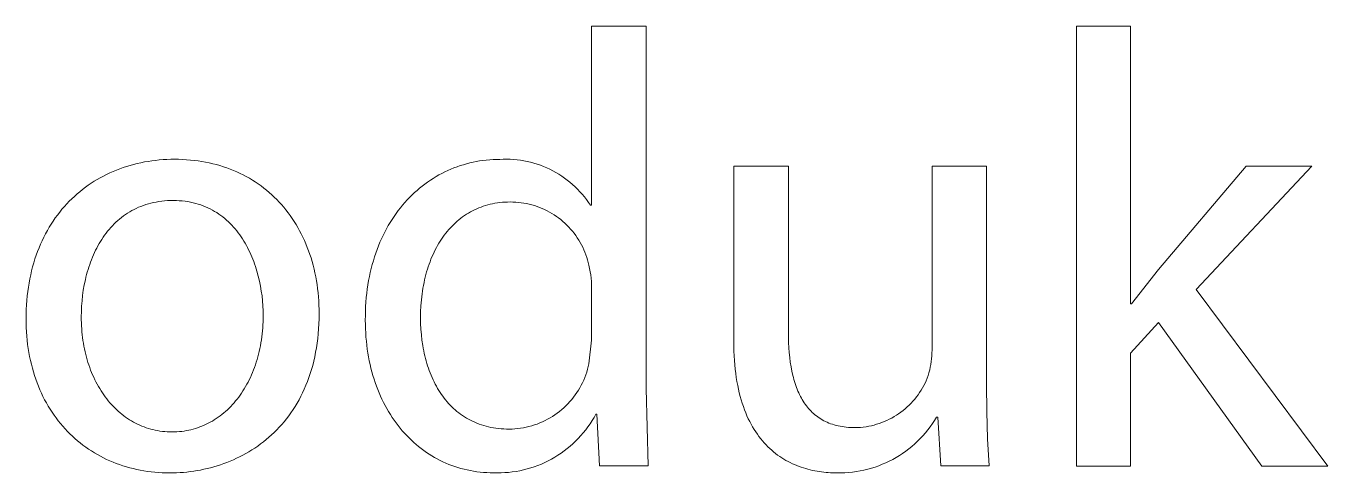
# Model space of a CAD drawing. Header units: millimetres. Extents: x 373 to 3451, y -552 to 1598.
# Drawn here: x 2495.8 to 2560.6, y -500.7 to -478.5 of the extents above; entities that cross this region are included whole.
import ezdxf

# ---------------------------------------------------------------- set-up
doc = ezdxf.new("R2010")
doc.units = ezdxf.units.MM
doc.header["$MEASUREMENT"] = 0
doc.layers.add('Domyślny', color=7, linetype='Continuous', true_color=0x000000)

msp = doc.modelspace()

# ---------------------------------------------------------------- linework, layer by layer
at = {"layer": 'Domyślny', "color": 18, "lineweight": 15, "true_color": 0x000000}
for p, q in [((2523.968, -487.389), (2523.968, -478.483)), ((2523.968, -478.483), (2526.673, -478.483)), ((2526.673, -478.483), (2526.673, -496.501)), ((2548.076, -500.356), (2548.076, -478.475)), ((2548.076, -478.475), (2550.761, -478.475)), ((2550.761, -478.475), (2550.761, -492.29)), ((2500.336, -485.637), (2500.503, -485.573)), ((2500.503, -485.573), (2500.673, -485.513)), ((2500.673, -485.513), (2500.844, -485.456)), ((2500.844, -485.456), (2501.017, -485.404)), ((2501.017, -485.404), (2501.192, -485.356)), ((2501.192, -485.356), (2501.369, -485.312)), ((2501.369, -485.312), (2501.548, -485.272)), ((2501.548, -485.272), (2501.729, -485.236)), ((2501.729, -485.236), (2501.911, -485.205)), ((2501.911, -485.205), (2502.095, -485.177)), ((2502.095, -485.177), (2502.28, -485.154)), ((2502.28, -485.154), (2502.467, -485.135)), ((2502.467, -485.135), (2502.656, -485.12)), ((2502.656, -485.12), (2502.845, -485.109)), ((2502.845, -485.109), (2503.037, -485.103)), ((2503.037, -485.103), (2503.229, -485.101)), ((2503.229, -485.101), (2503.429, -485.103)), ((2503.429, -485.103), (2503.627, -485.11)), ((2503.627, -485.11), (2503.822, -485.121)), ((2503.822, -485.121), (2504.016, -485.137)), ((2504.016, -485.137), (2504.207, -485.157)), ((2504.207, -485.157), (2504.396, -485.182)), ((2504.396, -485.182), (2504.583, -485.21)), ((2504.583, -485.21), (2504.768, -485.244)), ((2504.768, -485.244), (2504.95, -485.281)), ((2504.95, -485.281), (2505.13, -485.323)), ((2505.13, -485.323), (2505.308, -485.368)), ((2505.308, -485.368), (2505.483, -485.418)), ((2505.483, -485.418), (2505.656, -485.472)), ((2505.656, -485.472), (2505.826, -485.531)), ((2505.826, -485.531), (2505.994, -485.593)), ((2505.994, -485.593), (2506.159, -485.659)), ((2516.818, -485.658), (2516.969, -485.592)), ((2516.969, -485.592), (2517.121, -485.53)), ((2517.121, -485.53), (2517.276, -485.472)), ((2517.276, -485.472), (2517.432, -485.418)), ((2517.432, -485.418), (2517.589, -485.369)), ((2517.589, -485.369), (2517.748, -485.323)), ((2517.748, -485.323), (2517.909, -485.282)), ((2517.909, -485.282), (2518.07, -485.245)), ((2518.07, -485.245), (2518.234, -485.212)), ((2518.234, -485.212), (2518.398, -485.183)), ((2518.398, -485.183), (2518.563, -485.159)), ((2518.563, -485.159), (2518.73, -485.139)), ((2518.73, -485.139), (2518.898, -485.124)), ((2518.898, -485.124), (2519.067, -485.113)), ((2519.067, -485.113), (2519.236, -485.106)), ((2519.236, -485.106), (2519.407, -485.104)), ((2519.407, -485.104), (2519.577, -485.096)), ((2519.577, -485.096), (2519.748, -485.095)), ((2519.748, -485.095), (2519.919, -485.099)), ((2519.919, -485.099), (2520.089, -485.109)), ((2520.089, -485.109), (2520.259, -485.125)), ((2520.259, -485.125), (2520.428, -485.146)), ((2520.428, -485.146), (2520.597, -485.174)), ((2520.597, -485.174), (2520.764, -485.207)), ((2520.764, -485.207), (2520.931, -485.246)), ((2520.931, -485.246), (2521.095, -485.29)), ((2521.095, -485.29), (2521.258, -485.34)), ((2521.258, -485.34), (2521.42, -485.396)), ((2521.42, -485.396), (2521.579, -485.458)), ((2521.579, -485.458), (2521.736, -485.524)), ((2521.736, -485.524), (2521.891, -485.596)), ((2521.891, -485.596), (2522.043, -485.674)), ((2531.039, -494.172), (2531.039, -485.44)), ((2531.039, -485.44), (2533.755, -485.44)), ((2533.755, -485.44), (2533.755, -493.701)), ((2540.899, -494.592), (2540.899, -485.44)), ((2540.899, -485.44), (2543.615, -485.44)), ((2543.615, -485.44), (2543.615, -496.294)), ((2552.155, -490.589), (2556.521, -485.444)), ((2559.79, -485.444), (2554.03, -491.573)), ((2556.521, -485.444), (2559.79, -485.444)), ((2499.08, -486.292), (2499.229, -486.196)), ((2499.229, -486.196), (2499.38, -486.105)), ((2499.38, -486.105), (2499.534, -486.017)), ((2499.534, -486.017), (2499.69, -485.933)), ((2499.69, -485.933), (2499.848, -485.853)), ((2499.848, -485.853), (2500.008, -485.777)), ((2500.008, -485.777), (2500.171, -485.705)), ((2500.171, -485.705), (2500.336, -485.637)), ((2506.159, -485.659), (2506.322, -485.729)), ((2506.322, -485.729), (2506.482, -485.803)), ((2506.482, -485.803), (2506.639, -485.881)), ((2506.639, -485.881), (2506.794, -485.963)), ((2506.794, -485.963), (2506.946, -486.048)), ((2506.946, -486.048), (2507.095, -486.137)), ((2507.095, -486.137), (2507.241, -486.23)), ((2507.241, -486.23), (2507.385, -486.327)), ((2515.678, -486.331), (2515.813, -486.233)), ((2515.813, -486.233), (2515.951, -486.139)), ((2515.951, -486.139), (2516.09, -486.049)), ((2516.09, -486.049), (2516.232, -485.963)), ((2516.232, -485.963), (2516.375, -485.881)), ((2516.375, -485.881), (2516.521, -485.803)), ((2516.521, -485.803), (2516.668, -485.729)), ((2516.668, -485.729), (2516.818, -485.658)), ((2522.043, -485.674), (2522.193, -485.756)), ((2522.193, -485.756), (2522.339, -485.844)), ((2522.339, -485.844), (2522.483, -485.936)), ((2522.483, -485.936), (2522.623, -486.034)), ((2522.623, -486.034), (2522.76, -486.136)), ((2522.76, -486.136), (2522.893, -486.242)), ((2522.893, -486.242), (2523.022, -486.354)), ((2498.245, -486.944), (2498.377, -486.826)), ((2498.377, -486.826), (2498.513, -486.712)), ((2498.513, -486.712), (2498.65, -486.601)), ((2498.65, -486.601), (2498.791, -486.494)), ((2498.791, -486.494), (2498.934, -486.391)), ((2498.934, -486.391), (2499.08, -486.292)), ((2507.385, -486.327), (2507.526, -486.427)), ((2507.526, -486.427), (2507.663, -486.531)), ((2507.663, -486.531), (2507.798, -486.639)), ((2507.798, -486.639), (2507.93, -486.75)), ((2507.93, -486.75), (2508.059, -486.864)), ((2508.059, -486.864), (2508.185, -486.982)), ((2514.915, -486.998), (2515.036, -486.877)), ((2515.036, -486.877), (2515.16, -486.761)), ((2515.16, -486.761), (2515.286, -486.648)), ((2515.286, -486.648), (2515.414, -486.538)), ((2515.414, -486.538), (2515.545, -486.433)), ((2515.545, -486.433), (2515.678, -486.331)), ((2523.022, -486.354), (2523.148, -486.469)), ((2523.148, -486.469), (2523.269, -486.589)), ((2523.269, -486.589), (2523.387, -486.713)), ((2523.387, -486.713), (2523.5, -486.841)), ((2523.5, -486.841), (2523.608, -486.973)), ((2497.628, -487.59), (2497.746, -487.453)), ((2497.746, -487.453), (2497.866, -487.321)), ((2497.866, -487.321), (2497.989, -487.192)), ((2497.989, -487.192), (2498.116, -487.066)), ((2498.116, -487.066), (2498.245, -486.944)), ((2501.325, -487.542), (2501.213, -487.597)), ((2501.44, -487.49), (2501.325, -487.542)), ((2501.557, -487.442), (2501.44, -487.49)), ((2501.677, -487.397), (2501.557, -487.442)), ((2501.8, -487.355), (2501.677, -487.397)), ((2501.925, -487.317), (2501.8, -487.355)), ((2502.053, -487.283), (2501.925, -487.317)), ((2502.183, -487.252), (2502.053, -487.283)), ((2502.316, -487.226), (2502.183, -487.252)), ((2502.451, -487.203), (2502.316, -487.226)), ((2502.589, -487.184), (2502.451, -487.203)), ((2502.73, -487.17), (2502.589, -487.184)), ((2502.873, -487.159), (2502.73, -487.17)), ((2503.019, -487.153), (2502.873, -487.159)), ((2503.168, -487.151), (2503.019, -487.153)), ((2503.317, -487.153), (2503.168, -487.151)), ((2503.463, -487.16), (2503.317, -487.153)), ((2503.606, -487.171), (2503.463, -487.16)), ((2503.746, -487.187), (2503.606, -487.171)), ((2503.884, -487.207), (2503.746, -487.187)), ((2504.019, -487.232), (2503.884, -487.207)), ((2504.151, -487.26), (2504.019, -487.232)), ((2504.281, -487.293), (2504.151, -487.26)), ((2504.407, -487.329), (2504.281, -487.293)), ((2504.531, -487.37), (2504.407, -487.329)), ((2504.653, -487.414), (2504.531, -487.37)), ((2504.771, -487.462), (2504.653, -487.414)), ((2504.887, -487.514), (2504.771, -487.462)), ((2505, -487.569), (2504.887, -487.514)), ((2508.185, -486.982), (2508.308, -487.104)), ((2508.308, -487.104), (2508.428, -487.229)), ((2508.428, -487.229), (2508.544, -487.357)), ((2508.544, -487.357), (2508.658, -487.488)), ((2508.658, -487.488), (2508.768, -487.623)), ((2514.35, -487.655), (2514.457, -487.516)), ((2514.457, -487.516), (2514.568, -487.381)), ((2514.568, -487.381), (2514.681, -487.25)), ((2514.681, -487.25), (2514.797, -487.122)), ((2514.797, -487.122), (2514.915, -486.998)), ((2518.252, -487.563), (2518.146, -487.611)), ((2518.359, -487.517), (2518.252, -487.563)), ((2518.469, -487.475), (2518.359, -487.517)), ((2518.58, -487.436), (2518.469, -487.475)), ((2518.693, -487.4), (2518.58, -487.436)), ((2518.808, -487.367), (2518.693, -487.4)), ((2518.924, -487.338), (2518.808, -487.367)), ((2519.043, -487.312), (2518.924, -487.338)), ((2519.163, -487.289), (2519.043, -487.312)), ((2519.285, -487.27), (2519.163, -487.289)), ((2519.408, -487.254), (2519.285, -487.27)), ((2519.533, -487.241), (2519.408, -487.254)), ((2519.66, -487.233), (2519.533, -487.241)), ((2519.789, -487.227), (2519.66, -487.233)), ((2519.919, -487.225), (2519.789, -487.227)), ((2520.055, -487.227), (2519.919, -487.225)), ((2520.191, -487.233), (2520.055, -487.227)), ((2520.326, -487.244), (2520.191, -487.233)), ((2520.461, -487.259), (2520.326, -487.244)), ((2520.596, -487.28), (2520.461, -487.259)), ((2520.729, -487.304), (2520.596, -487.28)), ((2520.862, -487.333), (2520.729, -487.304)), ((2520.994, -487.367), (2520.862, -487.333)), ((2521.124, -487.405), (2520.994, -487.367)), ((2521.253, -487.448), (2521.124, -487.405)), ((2521.38, -487.495), (2521.253, -487.448)), ((2521.506, -487.546), (2521.38, -487.495)), ((2521.63, -487.601), (2521.506, -487.546)), ((2523.608, -486.973), (2523.712, -487.108)), ((2523.712, -487.108), (2523.812, -487.247)), ((2523.812, -487.247), (2523.906, -487.389)), ((2523.906, -487.389), (2523.968, -487.389)), ((2497.091, -488.326), (2497.192, -488.171)), ((2497.192, -488.171), (2497.296, -488.021)), ((2497.296, -488.021), (2497.404, -487.873)), ((2497.404, -487.873), (2497.514, -487.73)), ((2497.514, -487.73), (2497.628, -487.59)), ((2500.403, -488.151), (2500.313, -488.234)), ((2500.496, -488.072), (2500.403, -488.151)), ((2500.591, -487.995), (2500.496, -488.072)), ((2500.688, -487.921), (2500.591, -487.995)), ((2500.788, -487.851), (2500.688, -487.921)), ((2500.89, -487.783), (2500.788, -487.851)), ((2500.995, -487.718), (2500.89, -487.783)), ((2501.103, -487.656), (2500.995, -487.718)), ((2501.213, -487.597), (2501.103, -487.656)), ((2505.111, -487.628), (2505, -487.569)), ((2505.219, -487.69), (2505.111, -487.628)), ((2505.325, -487.755), (2505.219, -487.69)), ((2505.427, -487.823), (2505.325, -487.755)), ((2505.528, -487.895), (2505.427, -487.823)), ((2505.625, -487.969), (2505.528, -487.895)), ((2505.721, -488.047), (2505.625, -487.969)), ((2505.813, -488.127), (2505.721, -488.047)), ((2505.903, -488.21), (2505.813, -488.127)), ((2505.991, -488.295), (2505.903, -488.21)), ((2508.768, -487.623), (2508.875, -487.761)), ((2508.875, -487.761), (2508.979, -487.902)), ((2508.979, -487.902), (2509.079, -488.046)), ((2509.079, -488.046), (2509.176, -488.194)), ((2509.176, -488.194), (2509.27, -488.344)), ((2513.949, -488.244), (2514.045, -488.092)), ((2514.045, -488.092), (2514.143, -487.942)), ((2514.143, -487.942), (2514.245, -487.797)), ((2514.245, -487.797), (2514.35, -487.655)), ((2517.279, -488.181), (2517.192, -488.258)), ((2517.368, -488.106), (2517.279, -488.181)), ((2517.458, -488.034), (2517.368, -488.106)), ((2517.551, -487.965), (2517.458, -488.034)), ((2517.645, -487.899), (2517.551, -487.965)), ((2517.742, -487.836), (2517.645, -487.899)), ((2517.84, -487.775), (2517.742, -487.836)), ((2517.94, -487.717), (2517.84, -487.775)), ((2518.042, -487.663), (2517.94, -487.717)), ((2518.146, -487.611), (2518.042, -487.663)), ((2521.752, -487.661), (2521.63, -487.601)), ((2521.872, -487.725), (2521.752, -487.661)), ((2521.99, -487.793), (2521.872, -487.725)), ((2522.105, -487.865), (2521.99, -487.793)), ((2522.218, -487.941), (2522.105, -487.865)), ((2522.328, -488.02), (2522.218, -487.941)), ((2522.435, -488.104), (2522.328, -488.02)), ((2522.54, -488.19), (2522.435, -488.104)), ((2522.641, -488.281), (2522.54, -488.19)), ((2496.724, -488.977), (2496.81, -488.809)), ((2496.81, -488.809), (2496.9, -488.645)), ((2496.9, -488.645), (2496.994, -488.483)), ((2496.994, -488.483), (2497.091, -488.326)), ((2499.822, -488.78), (2499.749, -488.879)), ((2499.898, -488.683), (2499.822, -488.78)), ((2499.976, -488.588), (2499.898, -488.683)), ((2500.057, -488.496), (2499.976, -488.588)), ((2500.14, -488.406), (2500.057, -488.496)), ((2500.225, -488.318), (2500.14, -488.406)), ((2500.313, -488.234), (2500.225, -488.318)), ((2506.076, -488.383), (2505.991, -488.295)), ((2506.159, -488.474), (2506.076, -488.383)), ((2506.239, -488.567), (2506.159, -488.474)), ((2506.317, -488.662), (2506.239, -488.567)), ((2506.393, -488.76), (2506.317, -488.662)), ((2506.466, -488.859), (2506.393, -488.76)), ((2506.536, -488.961), (2506.466, -488.859)), ((2509.27, -488.344), (2509.36, -488.498)), ((2509.36, -488.498), (2509.447, -488.654)), ((2509.447, -488.654), (2509.53, -488.813)), ((2509.53, -488.813), (2509.61, -488.976)), ((2513.598, -488.889), (2513.681, -488.722)), ((2513.681, -488.722), (2513.767, -488.56)), ((2513.767, -488.56), (2513.856, -488.4)), ((2513.856, -488.4), (2513.949, -488.244)), ((2516.714, -488.778), (2516.641, -488.873)), ((2516.788, -488.685), (2516.714, -488.778)), ((2516.865, -488.594), (2516.788, -488.685)), ((2516.944, -488.506), (2516.865, -488.594)), ((2517.025, -488.421), (2516.944, -488.506)), ((2517.108, -488.338), (2517.025, -488.421)), ((2517.192, -488.258), (2517.108, -488.338)), ((2522.739, -488.375), (2522.641, -488.281)), ((2522.834, -488.472), (2522.739, -488.375)), ((2522.926, -488.572), (2522.834, -488.472)), ((2523.014, -488.675), (2522.926, -488.572)), ((2523.099, -488.782), (2523.014, -488.675)), ((2523.18, -488.891), (2523.099, -488.782)), ((2496.415, -489.684), (2496.486, -489.502)), ((2496.486, -489.502), (2496.562, -489.324)), ((2496.562, -489.324), (2496.641, -489.149)), ((2496.641, -489.149), (2496.724, -488.977)), ((2499.417, -489.405), (2499.357, -489.516)), ((2499.479, -489.296), (2499.417, -489.405)), ((2499.543, -489.189), (2499.479, -489.296)), ((2499.609, -489.083), (2499.543, -489.189)), ((2499.678, -488.98), (2499.609, -489.083)), ((2499.749, -488.879), (2499.678, -488.98)), ((2506.605, -489.065), (2506.536, -488.961)), ((2506.671, -489.17), (2506.605, -489.065)), ((2506.734, -489.277), (2506.671, -489.17)), ((2506.796, -489.386), (2506.734, -489.277)), ((2506.855, -489.496), (2506.796, -489.386)), ((2506.911, -489.608), (2506.855, -489.496)), ((2509.61, -488.976), (2509.686, -489.141)), ((2509.686, -489.141), (2509.759, -489.309)), ((2509.759, -489.309), (2509.828, -489.48)), ((2509.828, -489.48), (2509.893, -489.654)), ((2513.3, -489.587), (2513.369, -489.407)), ((2513.369, -489.407), (2513.442, -489.231)), ((2513.442, -489.231), (2513.518, -489.058)), ((2513.518, -489.058), (2513.598, -488.889)), ((2516.248, -489.494), (2516.19, -489.606)), ((2516.308, -489.385), (2516.248, -489.494)), ((2516.371, -489.278), (2516.308, -489.385)), ((2516.435, -489.173), (2516.371, -489.278)), ((2516.502, -489.071), (2516.435, -489.173)), ((2516.57, -488.971), (2516.502, -489.071)), ((2516.641, -488.873), (2516.57, -488.971)), ((2523.257, -489.003), (2523.18, -488.891)), ((2523.33, -489.117), (2523.257, -489.003)), ((2523.4, -489.234), (2523.33, -489.117)), ((2523.465, -489.353), (2523.4, -489.234)), ((2523.526, -489.474), (2523.465, -489.353)), ((2523.583, -489.598), (2523.526, -489.474)), ((2496.224, -490.249), (2496.284, -490.057)), ((2496.284, -490.057), (2496.347, -489.869)), ((2496.347, -489.869), (2496.415, -489.684)), ((2499.094, -490.095), (2499.048, -490.215)), ((2499.142, -489.976), (2499.094, -490.095)), ((2499.193, -489.859), (2499.142, -489.976)), ((2499.245, -489.743), (2499.193, -489.859)), ((2499.3, -489.629), (2499.245, -489.743)), ((2499.357, -489.516), (2499.3, -489.629)), ((2506.966, -489.721), (2506.911, -489.608)), ((2507.018, -489.836), (2506.966, -489.721)), ((2507.068, -489.952), (2507.018, -489.836)), ((2507.116, -490.069), (2507.068, -489.952)), ((2507.161, -490.187), (2507.116, -490.069)), ((2509.893, -489.654), (2509.955, -489.83)), ((2509.955, -489.83), (2510.013, -490.009)), ((2510.013, -490.009), (2510.067, -490.191)), ((2513.059, -490.336), (2513.113, -490.144)), ((2513.113, -490.144), (2513.172, -489.955)), ((2513.172, -489.955), (2513.234, -489.769)), ((2513.234, -489.769), (2513.3, -489.587)), ((2515.979, -490.073), (2515.931, -490.195)), ((2516.028, -489.953), (2515.979, -490.073)), ((2516.08, -489.835), (2516.028, -489.953)), ((2516.134, -489.72), (2516.08, -489.835)), ((2516.19, -489.606), (2516.134, -489.72)), ((2523.636, -489.723), (2523.583, -489.598)), ((2523.684, -489.85), (2523.636, -489.723)), ((2523.729, -489.978), (2523.684, -489.85)), ((2523.768, -490.108), (2523.729, -489.978)), ((2523.804, -490.239), (2523.768, -490.108)), ((2496.07, -490.844), (2496.117, -490.642)), ((2496.117, -490.642), (2496.169, -490.444)), ((2496.169, -490.444), (2496.224, -490.249)), ((2498.887, -490.708), (2498.852, -490.834)), ((2498.924, -490.583), (2498.887, -490.708)), ((2498.963, -490.46), (2498.924, -490.583)), ((2499.005, -490.337), (2498.963, -490.46)), ((2499.048, -490.215), (2499.005, -490.337)), ((2507.205, -490.306), (2507.161, -490.187)), ((2507.246, -490.426), (2507.205, -490.306)), ((2507.285, -490.546), (2507.246, -490.426)), ((2507.322, -490.668), (2507.285, -490.546)), ((2507.389, -490.912), (2507.322, -490.668)), ((2510.067, -490.191), (2510.118, -490.375)), ((2510.118, -490.375), (2510.164, -490.562)), ((2510.164, -490.562), (2510.207, -490.752)), ((2510.207, -490.752), (2510.246, -490.943)), ((2512.918, -490.931), (2512.961, -490.73)), ((2512.961, -490.73), (2513.008, -490.531)), ((2513.008, -490.531), (2513.059, -490.336)), ((2515.764, -490.702), (2515.728, -490.833)), ((2515.803, -490.572), (2515.764, -490.702)), ((2515.843, -490.444), (2515.803, -490.572)), ((2515.886, -490.319), (2515.843, -490.444)), ((2515.931, -490.195), (2515.886, -490.319)), ((2523.834, -490.372), (2523.804, -490.239)), ((2523.87, -490.532), (2523.834, -490.372)), ((2523.9, -490.693), (2523.87, -490.532)), ((2523.925, -490.855), (2523.9, -490.693)), ((2550.823, -492.29), (2552.155, -490.589)), ((2495.954, -491.468), (2495.988, -491.257)), ((2495.988, -491.257), (2496.027, -491.049)), ((2496.027, -491.049), (2496.07, -490.844)), ((2498.735, -491.347), (2498.689, -491.608)), ((2498.789, -491.089), (2498.735, -491.347)), ((2498.82, -490.961), (2498.789, -491.089)), ((2498.852, -490.834), (2498.82, -490.961)), ((2507.448, -491.158), (2507.389, -490.912)), ((2507.499, -491.405), (2507.448, -491.158)), ((2507.541, -491.653), (2507.499, -491.405)), ((2510.246, -490.943), (2510.28, -491.138)), ((2510.28, -491.138), (2510.311, -491.335)), ((2510.311, -491.335), (2510.338, -491.534)), ((2512.812, -491.553), (2512.843, -491.343)), ((2512.843, -491.343), (2512.879, -491.136)), ((2512.879, -491.136), (2512.918, -490.931)), ((2515.606, -491.376), (2515.581, -491.516)), ((2515.633, -491.237), (2515.606, -491.376)), ((2515.662, -491.101), (2515.633, -491.237)), ((2515.694, -490.966), (2515.662, -491.101)), ((2515.728, -490.833), (2515.694, -490.966)), ((2523.944, -491.018), (2523.925, -490.855)), ((2523.957, -491.182), (2523.944, -491.018)), ((2523.965, -491.345), (2523.957, -491.182)), ((2523.968, -491.509), (2523.965, -491.345)), ((2495.877, -492.12), (2495.898, -491.899)), ((2495.898, -491.899), (2495.924, -491.682)), ((2495.924, -491.682), (2495.954, -491.468)), ((2498.652, -491.87), (2498.623, -492.135)), ((2498.689, -491.608), (2498.652, -491.87)), ((2507.576, -491.9), (2507.541, -491.653)), ((2507.602, -492.146), (2507.576, -491.9)), ((2510.338, -491.534), (2510.361, -491.735)), ((2510.361, -491.735), (2510.38, -491.939)), ((2510.38, -491.939), (2510.395, -492.145)), ((2512.744, -492.203), (2512.763, -491.983)), ((2512.763, -491.983), (2512.785, -491.767)), ((2512.785, -491.767), (2512.812, -491.553)), ((2515.504, -492.091), (2515.48, -492.387)), ((2515.538, -491.8), (2515.504, -492.091)), ((2515.558, -491.657), (2515.538, -491.8)), ((2515.581, -491.516), (2515.558, -491.657)), ((2523.968, -494.102), (2523.968, -491.509)), ((2554.03, -491.573), (2560.59, -500.356)), ((2495.842, -492.8), (2495.849, -492.571)), ((2495.849, -492.571), (2495.861, -492.344)), ((2495.861, -492.344), (2495.877, -492.12)), ((2498.59, -492.665), (2498.586, -492.931)), ((2498.603, -492.4), (2498.59, -492.665)), ((2498.623, -492.135), (2498.603, -492.4)), ((2507.621, -492.39), (2507.602, -492.146)), ((2507.632, -492.631), (2507.621, -492.39)), ((2507.636, -492.869), (2507.632, -492.631)), ((2510.395, -492.145), (2510.405, -492.354)), ((2510.405, -492.354), (2510.411, -492.564)), ((2510.411, -492.564), (2510.413, -492.777)), ((2512.715, -492.878), (2512.72, -492.65)), ((2512.72, -492.65), (2512.73, -492.425)), ((2512.73, -492.425), (2512.744, -492.203)), ((2515.466, -492.689), (2515.461, -492.995)), ((2515.48, -492.387), (2515.466, -492.689)), ((2550.761, -492.29), (2550.823, -492.29)), ((2495.84, -493.033), (2495.842, -492.8)), ((2495.842, -493.253), (2495.84, -493.033)), ((2495.849, -493.469), (2495.842, -493.253)), ((2498.586, -492.931), (2498.588, -493.083)), ((2498.588, -493.083), (2498.592, -493.234)), ((2498.592, -493.234), (2498.599, -493.384)), ((2498.599, -493.384), (2498.608, -493.532)), ((2507.614, -493.488), (2507.623, -493.336)), ((2507.623, -493.336), (2507.63, -493.182)), ((2507.63, -493.182), (2507.635, -493.026)), ((2507.635, -493.026), (2507.636, -492.869)), ((2510.402, -493.285), (2510.389, -493.532)), ((2510.411, -493.033), (2510.402, -493.285)), ((2510.413, -492.777), (2510.411, -493.033)), ((2512.714, -493.108), (2512.715, -492.878)), ((2512.716, -493.32), (2512.714, -493.108)), ((2512.722, -493.529), (2512.716, -493.32)), ((2515.461, -492.995), (2515.465, -493.276)), ((2515.465, -493.276), (2515.478, -493.554)), ((2552.155, -493.213), (2550.761, -494.75)), ((2557.3, -500.356), (2552.155, -493.213)), ((2495.86, -493.683), (2495.849, -493.469)), ((2495.876, -493.895), (2495.86, -493.683)), ((2495.895, -494.103), (2495.876, -493.895)), ((2498.608, -493.532), (2498.62, -493.679)), ((2498.62, -493.679), (2498.635, -493.825)), ((2498.635, -493.825), (2498.652, -493.97)), ((2498.652, -493.97), (2498.672, -494.113)), ((2507.547, -494.083), (2507.568, -493.937)), ((2507.568, -493.937), (2507.586, -493.789)), ((2507.586, -493.789), (2507.601, -493.639)), ((2507.601, -493.639), (2507.614, -493.488)), ((2510.345, -494.013), (2510.316, -494.247)), ((2510.37, -493.775), (2510.345, -494.013)), ((2510.389, -493.532), (2510.37, -493.775)), ((2512.732, -493.737), (2512.722, -493.529)), ((2512.746, -493.942), (2512.732, -493.737)), ((2512.764, -494.144), (2512.746, -493.942)), ((2515.478, -493.554), (2515.5, -493.828)), ((2515.5, -493.828), (2515.53, -494.098)), ((2533.755, -493.701), (2533.758, -493.963)), ((2533.758, -493.963), (2533.765, -494.22)), ((2495.92, -494.309), (2495.895, -494.103)), ((2495.948, -494.513), (2495.92, -494.309)), ((2495.981, -494.713), (2495.948, -494.513)), ((2498.672, -494.113), (2498.695, -494.254)), ((2498.695, -494.254), (2498.719, -494.394)), ((2498.719, -494.394), (2498.747, -494.533)), ((2498.747, -494.533), (2498.777, -494.67)), ((2498.777, -494.67), (2498.809, -494.805)), ((2507.406, -494.79), (2507.439, -494.652)), ((2507.439, -494.652), (2507.47, -494.512)), ((2507.47, -494.512), (2507.498, -494.371)), ((2507.498, -494.371), (2507.524, -494.228)), ((2507.524, -494.228), (2507.547, -494.083)), ((2510.282, -494.476), (2510.242, -494.701)), ((2510.316, -494.247), (2510.282, -494.476)), ((2512.786, -494.344), (2512.764, -494.144)), ((2512.811, -494.542), (2512.786, -494.344)), ((2512.841, -494.738), (2512.811, -494.542)), ((2515.53, -494.098), (2515.569, -494.363)), ((2515.569, -494.363), (2515.592, -494.494)), ((2515.592, -494.494), (2515.617, -494.624)), ((2515.617, -494.624), (2515.644, -494.753)), ((2523.834, -495.271), (2523.968, -494.102)), ((2531.047, -494.651), (2531.039, -494.172)), ((2531.057, -494.881), (2531.047, -494.651)), ((2533.765, -494.22), (2533.778, -494.471)), ((2533.778, -494.471), (2533.797, -494.717)), ((2540.896, -494.734), (2540.899, -494.592)), ((2496.018, -494.911), (2495.981, -494.713)), ((2496.059, -495.106), (2496.018, -494.911)), ((2496.104, -495.298), (2496.059, -495.106)), ((2496.153, -495.488), (2496.104, -495.298)), ((2498.809, -494.805), (2498.844, -494.939)), ((2498.844, -494.939), (2498.881, -495.071)), ((2498.881, -495.071), (2498.921, -495.201)), ((2498.921, -495.201), (2498.963, -495.329)), ((2498.963, -495.329), (2499.007, -495.456)), ((2507.203, -495.451), (2507.248, -495.323)), ((2507.248, -495.323), (2507.291, -495.192)), ((2507.291, -495.192), (2507.332, -495.06)), ((2507.332, -495.06), (2507.37, -494.926)), ((2507.37, -494.926), (2507.406, -494.79)), ((2510.149, -495.137), (2510.095, -495.349)), ((2510.198, -494.921), (2510.149, -495.137)), ((2510.242, -494.701), (2510.198, -494.921)), ((2512.874, -494.931), (2512.841, -494.738)), ((2512.91, -495.121), (2512.874, -494.931)), ((2512.951, -495.309), (2512.91, -495.121)), ((2512.994, -495.494), (2512.951, -495.309)), ((2515.644, -494.753), (2515.673, -494.88)), ((2515.673, -494.88), (2515.704, -495.005)), ((2515.704, -495.005), (2515.737, -495.13)), ((2515.737, -495.13), (2515.773, -495.253)), ((2515.773, -495.253), (2515.811, -495.374)), ((2523.803, -495.409), (2523.834, -495.271)), ((2531.071, -495.107), (2531.057, -494.881)), ((2531.089, -495.326), (2531.071, -495.107)), ((2531.111, -495.541), (2531.089, -495.326)), ((2533.797, -494.717), (2533.821, -494.956)), ((2533.821, -494.956), (2533.851, -495.189)), ((2533.851, -495.189), (2533.886, -495.415)), ((2540.813, -495.439), (2540.839, -495.299)), ((2540.839, -495.299), (2540.861, -495.159)), ((2540.861, -495.159), (2540.877, -495.018)), ((2540.877, -495.018), (2540.889, -494.876)), ((2540.889, -494.876), (2540.896, -494.734)), ((2550.761, -494.75), (2550.761, -500.356)), ((2496.206, -495.674), (2496.153, -495.488)), ((2496.263, -495.858), (2496.206, -495.674)), ((2496.324, -496.038), (2496.263, -495.858)), ((2499.007, -495.456), (2499.053, -495.581)), ((2499.053, -495.581), (2499.102, -495.704)), ((2499.102, -495.704), (2499.153, -495.825)), ((2499.153, -495.825), (2499.206, -495.944)), ((2499.206, -495.944), (2499.262, -496.061)), ((2506.942, -496.063), (2506.999, -495.945)), ((2506.999, -495.945), (2507.053, -495.824)), ((2507.053, -495.824), (2507.106, -495.702)), ((2507.106, -495.702), (2507.156, -495.578)), ((2507.156, -495.578), (2507.203, -495.451)), ((2509.907, -495.957), (2509.836, -496.151)), ((2509.974, -495.759), (2509.907, -495.957)), ((2510.037, -495.556), (2509.974, -495.759)), ((2510.095, -495.349), (2510.037, -495.556)), ((2513.042, -495.677), (2512.994, -495.494)), ((2513.093, -495.857), (2513.042, -495.677)), ((2513.147, -496.034), (2513.093, -495.857)), ((2515.811, -495.374), (2515.851, -495.494)), ((2515.851, -495.494), (2515.893, -495.612)), ((2515.893, -495.612), (2515.937, -495.728)), ((2515.937, -495.728), (2515.983, -495.843)), ((2515.983, -495.843), (2516.032, -495.956)), ((2516.032, -495.956), (2516.083, -496.067)), ((2523.575, -496.082), (2523.63, -495.951)), ((2523.63, -495.951), (2523.681, -495.818)), ((2523.681, -495.818), (2523.726, -495.683)), ((2523.726, -495.683), (2523.767, -495.547)), ((2523.767, -495.547), (2523.803, -495.409)), ((2531.136, -495.75), (2531.111, -495.541)), ((2531.164, -495.953), (2531.136, -495.75)), ((2531.197, -496.152), (2531.164, -495.953)), ((2533.886, -495.415), (2533.928, -495.635)), ((2533.928, -495.635), (2533.976, -495.848)), ((2533.976, -495.848), (2534.002, -495.952)), ((2534.002, -495.952), (2534.03, -496.055)), ((2540.663, -495.986), (2540.707, -495.851)), ((2540.707, -495.851), (2540.747, -495.715)), ((2540.747, -495.715), (2540.783, -495.577)), ((2540.783, -495.577), (2540.813, -495.439)), ((2496.388, -496.216), (2496.324, -496.038)), ((2496.456, -496.39), (2496.388, -496.216)), ((2496.528, -496.562), (2496.456, -496.39)), ((2496.604, -496.73), (2496.528, -496.562)), ((2499.262, -496.061), (2499.319, -496.176)), ((2499.319, -496.176), (2499.379, -496.289)), ((2499.379, -496.289), (2499.441, -496.4)), ((2499.441, -496.4), (2499.505, -496.508)), ((2499.505, -496.508), (2499.571, -496.615)), ((2499.571, -496.615), (2499.639, -496.719)), ((2506.559, -496.725), (2506.628, -496.621)), ((2506.628, -496.621), (2506.695, -496.514)), ((2506.695, -496.514), (2506.76, -496.404)), ((2506.76, -496.404), (2506.823, -496.293)), ((2506.823, -496.293), (2506.884, -496.179)), ((2506.884, -496.179), (2506.942, -496.063)), ((2509.68, -496.527), (2509.596, -496.708)), ((2509.76, -496.341), (2509.68, -496.527)), ((2509.836, -496.151), (2509.76, -496.341)), ((2513.205, -496.209), (2513.147, -496.034)), ((2513.266, -496.38), (2513.205, -496.209)), ((2513.33, -496.549), (2513.266, -496.38)), ((2513.397, -496.716), (2513.33, -496.549)), ((2516.083, -496.067), (2516.135, -496.177)), ((2516.135, -496.177), (2516.19, -496.284)), ((2516.19, -496.284), (2516.247, -496.39)), ((2516.247, -496.39), (2516.307, -496.494)), ((2516.307, -496.494), (2516.368, -496.595)), ((2516.368, -496.595), (2516.432, -496.695)), ((2523.235, -496.705), (2523.311, -496.585)), ((2523.311, -496.585), (2523.384, -496.463)), ((2523.384, -496.463), (2523.452, -496.338)), ((2523.452, -496.338), (2523.516, -496.211)), ((2523.516, -496.211), (2523.575, -496.082)), ((2526.673, -496.501), (2526.786, -500.354)), ((2531.232, -496.345), (2531.197, -496.152)), ((2531.271, -496.533), (2531.232, -496.345)), ((2531.314, -496.715), (2531.271, -496.533)), ((2534.03, -496.055), (2534.059, -496.155)), ((2534.059, -496.155), (2534.09, -496.253)), ((2534.09, -496.253), (2534.123, -496.35)), ((2534.123, -496.35), (2534.157, -496.445)), ((2534.157, -496.445), (2534.193, -496.538)), ((2534.193, -496.538), (2534.231, -496.629)), ((2534.231, -496.629), (2534.27, -496.718)), ((2540.282, -496.703), (2540.356, -496.589)), ((2540.356, -496.589), (2540.425, -496.473)), ((2540.425, -496.473), (2540.491, -496.354)), ((2540.491, -496.354), (2540.552, -496.234)), ((2540.552, -496.234), (2540.61, -496.111)), ((2540.61, -496.111), (2540.663, -495.986)), ((2543.615, -496.294), (2543.621, -497.647)), ((2496.683, -496.896), (2496.604, -496.73)), ((2496.766, -497.058), (2496.683, -496.896)), ((2496.853, -497.217), (2496.766, -497.058)), ((2496.942, -497.373), (2496.853, -497.217)), ((2499.639, -496.719), (2499.709, -496.821)), ((2499.709, -496.821), (2499.781, -496.92)), ((2499.781, -496.92), (2499.855, -497.018)), ((2499.855, -497.018), (2499.931, -497.112)), ((2499.931, -497.112), (2500.008, -497.205)), ((2500.008, -497.205), (2500.088, -497.295)), ((2506.103, -497.303), (2506.184, -497.213)), ((2506.184, -497.213), (2506.263, -497.12)), ((2506.263, -497.12), (2506.34, -497.025)), ((2506.34, -497.025), (2506.415, -496.928)), ((2506.415, -496.928), (2506.488, -496.828)), ((2506.488, -496.828), (2506.559, -496.725)), ((2509.322, -497.226), (2509.223, -497.391)), ((2509.417, -497.058), (2509.322, -497.226)), ((2509.509, -496.885), (2509.417, -497.058)), ((2509.596, -496.708), (2509.509, -496.885)), ((2513.468, -496.879), (2513.397, -496.716)), ((2513.542, -497.039), (2513.468, -496.879)), ((2513.619, -497.197), (2513.542, -497.039)), ((2513.7, -497.352), (2513.619, -497.197)), ((2516.432, -496.695), (2516.497, -496.792)), ((2516.497, -496.792), (2516.565, -496.887)), ((2516.565, -496.887), (2516.635, -496.98)), ((2516.635, -496.98), (2516.708, -497.071)), ((2516.708, -497.071), (2516.782, -497.16)), ((2516.782, -497.16), (2516.858, -497.246)), ((2516.858, -497.246), (2516.937, -497.33)), ((2522.691, -497.36), (2522.791, -497.259)), ((2522.791, -497.259), (2522.887, -497.154)), ((2522.887, -497.154), (2522.98, -497.047)), ((2522.98, -497.047), (2523.069, -496.936)), ((2523.069, -496.936), (2523.154, -496.822)), ((2523.154, -496.822), (2523.235, -496.705)), ((2531.359, -496.893), (2531.314, -496.715)), ((2531.408, -497.066), (2531.359, -496.893)), ((2531.46, -497.234), (2531.408, -497.066)), ((2531.515, -497.397), (2531.46, -497.234)), ((2534.27, -496.718), (2534.311, -496.805)), ((2534.311, -496.805), (2534.354, -496.89)), ((2534.354, -496.89), (2534.399, -496.974)), ((2534.399, -496.974), (2534.445, -497.055)), ((2534.445, -497.055), (2534.493, -497.134)), ((2534.493, -497.134), (2534.543, -497.211)), ((2534.543, -497.211), (2534.595, -497.286)), ((2539.763, -497.326), (2539.858, -497.23)), ((2539.858, -497.23), (2539.95, -497.131)), ((2539.95, -497.131), (2540.038, -497.028)), ((2540.038, -497.028), (2540.123, -496.922)), ((2540.123, -496.922), (2540.205, -496.814)), ((2540.205, -496.814), (2540.282, -496.703)), ((2497.036, -497.526), (2496.942, -497.373)), ((2497.132, -497.676), (2497.036, -497.526)), ((2497.232, -497.822), (2497.132, -497.676)), ((2497.335, -497.965), (2497.232, -497.822)), ((2500.088, -497.295), (2500.17, -497.382)), ((2500.17, -497.382), (2500.253, -497.467)), ((2500.253, -497.467), (2500.338, -497.55)), ((2500.338, -497.55), (2500.425, -497.629)), ((2500.425, -497.629), (2500.514, -497.707)), ((2500.514, -497.707), (2500.604, -497.781)), ((2500.604, -497.781), (2500.697, -497.853)), ((2500.697, -497.853), (2500.791, -497.922)), ((2500.791, -497.922), (2500.886, -497.988)), ((2505.397, -497.928), (2505.491, -497.86)), ((2505.491, -497.86), (2505.583, -497.788)), ((2505.583, -497.788), (2505.674, -497.714)), ((2505.674, -497.714), (2505.764, -497.637)), ((2505.764, -497.637), (2505.851, -497.558)), ((2505.851, -497.558), (2505.937, -497.475)), ((2505.937, -497.475), (2506.021, -497.391)), ((2506.021, -497.391), (2506.103, -497.303)), ((2508.905, -497.859), (2508.792, -498.006)), ((2509.014, -497.707), (2508.905, -497.859)), ((2509.12, -497.551), (2509.014, -497.707)), ((2509.223, -497.391), (2509.12, -497.551)), ((2513.783, -497.503), (2513.7, -497.352)), ((2513.869, -497.652), (2513.783, -497.503)), ((2513.958, -497.797), (2513.869, -497.652)), ((2514.05, -497.939), (2513.958, -497.797)), ((2516.937, -497.33), (2517.018, -497.411)), ((2517.018, -497.411), (2517.1, -497.49)), ((2517.1, -497.49), (2517.186, -497.566)), ((2517.186, -497.566), (2517.273, -497.64)), ((2517.273, -497.64), (2517.362, -497.711)), ((2517.362, -497.711), (2517.453, -497.779)), ((2517.453, -497.779), (2517.547, -497.845)), ((2517.547, -497.845), (2517.643, -497.908)), ((2517.643, -497.908), (2517.741, -497.968)), ((2521.901, -497.962), (2522.023, -497.888)), ((2522.023, -497.888), (2522.142, -497.81)), ((2522.142, -497.81), (2522.258, -497.728)), ((2522.258, -497.728), (2522.371, -497.641)), ((2522.371, -497.641), (2522.481, -497.551)), ((2522.481, -497.551), (2522.587, -497.457)), ((2522.587, -497.457), (2522.691, -497.36)), ((2524.183, -497.771), (2524.092, -497.935)), ((2524.234, -497.771), (2524.183, -497.771)), ((2524.367, -500.354), (2524.234, -497.771)), ((2531.572, -497.555), (2531.515, -497.397)), ((2531.633, -497.709), (2531.572, -497.555)), ((2531.696, -497.858), (2531.633, -497.709)), ((2531.762, -498.002), (2531.696, -497.858)), ((2534.595, -497.286), (2534.648, -497.359)), ((2534.648, -497.359), (2534.704, -497.429)), ((2534.704, -497.429), (2534.761, -497.498)), ((2534.761, -497.498), (2534.82, -497.564)), ((2534.82, -497.564), (2534.881, -497.628)), ((2534.881, -497.628), (2534.944, -497.69)), ((2534.944, -497.69), (2535.009, -497.75)), ((2535.009, -497.75), (2535.076, -497.807)), ((2535.076, -497.807), (2535.145, -497.862)), ((2535.145, -497.862), (2535.216, -497.915)), ((2535.216, -497.915), (2535.289, -497.965)), ((2538.893, -497.968), (2539.011, -497.901)), ((2539.011, -497.901), (2539.126, -497.83)), ((2539.126, -497.83), (2539.239, -497.756)), ((2539.239, -497.756), (2539.35, -497.677)), ((2539.35, -497.677), (2539.457, -497.595)), ((2539.457, -497.595), (2539.562, -497.509)), ((2539.562, -497.509), (2539.664, -497.419)), ((2539.664, -497.419), (2539.763, -497.326)), ((2541.124, -497.923), (2541.024, -498.086)), ((2541.186, -497.923), (2541.124, -497.923)), ((2541.329, -500.352), (2541.186, -497.923)), ((2543.621, -497.647), (2543.662, -499)), ((2497.442, -498.105), (2497.335, -497.965)), ((2497.551, -498.241), (2497.442, -498.105)), ((2497.664, -498.375), (2497.551, -498.241)), ((2497.78, -498.504), (2497.664, -498.375)), ((2497.898, -498.631), (2497.78, -498.504)), ((2500.886, -497.988), (2500.983, -498.051)), ((2500.983, -498.051), (2501.082, -498.111)), ((2501.082, -498.111), (2501.182, -498.169)), ((2501.182, -498.169), (2501.284, -498.223)), ((2501.284, -498.223), (2501.388, -498.275)), ((2501.388, -498.275), (2501.493, -498.323)), ((2501.493, -498.323), (2501.599, -498.368)), ((2501.599, -498.368), (2501.707, -498.411)), ((2501.707, -498.411), (2501.816, -498.45)), ((2501.816, -498.45), (2501.927, -498.485)), ((2501.927, -498.485), (2502.039, -498.518)), ((2502.039, -498.518), (2502.153, -498.547)), ((2502.153, -498.547), (2502.267, -498.574)), ((2502.267, -498.574), (2502.384, -498.596)), ((2503.815, -498.597), (2503.929, -498.575)), ((2503.929, -498.575), (2504.042, -498.549)), ((2504.042, -498.549), (2504.154, -498.52)), ((2504.154, -498.52), (2504.265, -498.488)), ((2504.265, -498.488), (2504.375, -498.452)), ((2504.375, -498.452), (2504.483, -498.414)), ((2504.483, -498.414), (2504.59, -498.372)), ((2504.59, -498.372), (2504.696, -498.327)), ((2504.696, -498.327), (2504.8, -498.279)), ((2504.8, -498.279), (2504.903, -498.228)), ((2504.903, -498.228), (2505.005, -498.174)), ((2505.005, -498.174), (2505.105, -498.117)), ((2505.105, -498.117), (2505.204, -498.057)), ((2505.204, -498.057), (2505.301, -497.994)), ((2505.301, -497.994), (2505.397, -497.928)), ((2508.311, -498.556), (2508.183, -498.683)), ((2508.435, -498.425), (2508.311, -498.556)), ((2508.557, -498.289), (2508.435, -498.425)), ((2508.676, -498.15), (2508.557, -498.289)), ((2508.792, -498.006), (2508.676, -498.15)), ((2514.145, -498.078), (2514.05, -497.939)), ((2514.243, -498.214), (2514.145, -498.078)), ((2514.344, -498.347), (2514.243, -498.214)), ((2514.447, -498.477), (2514.344, -498.347)), ((2514.553, -498.603), (2514.447, -498.477)), ((2517.741, -497.968), (2517.841, -498.026)), ((2517.841, -498.026), (2517.943, -498.08)), ((2517.943, -498.08), (2518.047, -498.132)), ((2518.047, -498.132), (2518.154, -498.18)), ((2518.154, -498.18), (2518.262, -498.226)), ((2518.262, -498.226), (2518.373, -498.268)), ((2518.373, -498.268), (2518.486, -498.307)), ((2518.486, -498.307), (2518.601, -498.343)), ((2518.601, -498.343), (2518.718, -498.376)), ((2518.718, -498.376), (2518.837, -498.406)), ((2518.837, -498.406), (2518.958, -498.432)), ((2518.958, -498.432), (2519.082, -498.455)), ((2519.082, -498.455), (2519.208, -498.475)), ((2519.208, -498.475), (2519.335, -498.491)), ((2519.335, -498.491), (2519.465, -498.503)), ((2519.465, -498.503), (2519.597, -498.512)), ((2519.597, -498.512), (2519.732, -498.518)), ((2519.732, -498.518), (2519.868, -498.52)), ((2519.868, -498.52), (2520.01, -498.516)), ((2520.01, -498.516), (2520.152, -498.508)), ((2520.152, -498.508), (2520.294, -498.495)), ((2520.294, -498.495), (2520.435, -498.476)), ((2520.435, -498.476), (2520.575, -498.453)), ((2520.575, -498.453), (2520.714, -498.425)), ((2520.714, -498.425), (2520.853, -498.393)), ((2520.853, -498.393), (2520.99, -498.355)), ((2520.99, -498.355), (2521.125, -498.313)), ((2521.125, -498.313), (2521.26, -498.266)), ((2521.26, -498.266), (2521.392, -498.214)), ((2521.392, -498.214), (2521.523, -498.158)), ((2521.523, -498.158), (2521.651, -498.097)), ((2521.651, -498.097), (2521.777, -498.031)), ((2521.777, -498.031), (2521.901, -497.962)), ((2523.673, -498.557), (2523.555, -498.703)), ((2523.785, -498.407), (2523.673, -498.557)), ((2523.893, -498.253), (2523.785, -498.407)), ((2523.995, -498.096), (2523.893, -498.253)), ((2524.092, -497.935), (2523.995, -498.096)), ((2531.83, -498.142), (2531.762, -498.002)), ((2531.902, -498.277), (2531.83, -498.142)), ((2531.975, -498.408), (2531.902, -498.277)), ((2532.051, -498.535), (2531.975, -498.408)), ((2532.129, -498.657), (2532.051, -498.535)), ((2535.289, -497.965), (2535.363, -498.013)), ((2535.363, -498.013), (2535.44, -498.059)), ((2535.44, -498.059), (2535.519, -498.102)), ((2535.519, -498.102), (2535.6, -498.143)), ((2535.6, -498.143), (2535.683, -498.181)), ((2535.683, -498.181), (2535.769, -498.217)), ((2535.769, -498.217), (2535.856, -498.25)), ((2535.856, -498.25), (2535.945, -498.281)), ((2535.945, -498.281), (2536.037, -498.309)), ((2536.037, -498.309), (2536.131, -498.335)), ((2536.131, -498.335), (2536.227, -498.358)), ((2536.227, -498.358), (2536.325, -498.378)), ((2536.325, -498.378), (2536.426, -498.396)), ((2536.426, -498.396), (2536.528, -498.411)), ((2536.528, -498.411), (2536.633, -498.424)), ((2536.633, -498.424), (2536.74, -498.433)), ((2536.74, -498.433), (2536.85, -498.44)), ((2536.85, -498.44), (2536.962, -498.444)), ((2536.962, -498.444), (2537.076, -498.446)), ((2537.076, -498.446), (2537.211, -498.441)), ((2537.211, -498.441), (2537.346, -498.432)), ((2537.346, -498.432), (2537.481, -498.418)), ((2537.481, -498.418), (2537.615, -498.4)), ((2537.615, -498.4), (2537.749, -498.376)), ((2537.749, -498.376), (2537.882, -498.349)), ((2537.882, -498.349), (2538.013, -498.317)), ((2538.013, -498.317), (2538.144, -498.28)), ((2538.144, -498.28), (2538.273, -498.239)), ((2538.273, -498.239), (2538.4, -498.193)), ((2538.4, -498.193), (2538.526, -498.143)), ((2538.526, -498.143), (2538.65, -498.089)), ((2538.65, -498.089), (2538.773, -498.03)), ((2538.773, -498.03), (2538.893, -497.968)), ((2540.692, -498.555), (2540.57, -498.703)), ((2540.808, -498.402), (2540.692, -498.555)), ((2540.919, -498.246), (2540.808, -498.402)), ((2541.024, -498.086), (2540.919, -498.246)), ((2498.02, -498.753), (2497.898, -498.631)), ((2498.145, -498.873), (2498.02, -498.753)), ((2498.272, -498.989), (2498.145, -498.873)), ((2498.402, -499.101), (2498.272, -498.989)), ((2498.536, -499.21), (2498.402, -499.101)), ((2498.671, -499.315), (2498.536, -499.21)), ((2502.384, -498.596), (2502.501, -498.616)), ((2502.501, -498.616), (2502.62, -498.631)), ((2502.62, -498.631), (2502.739, -498.644)), ((2502.739, -498.644), (2502.86, -498.653)), ((2502.86, -498.653), (2502.983, -498.658)), ((2502.983, -498.658), (2503.106, -498.66)), ((2503.106, -498.66), (2503.227, -498.658)), ((2503.227, -498.658), (2503.346, -498.653)), ((2503.346, -498.653), (2503.465, -498.644)), ((2503.465, -498.644), (2503.583, -498.632)), ((2503.583, -498.632), (2503.699, -498.616)), ((2503.699, -498.616), (2503.815, -498.597)), ((2507.646, -499.151), (2507.505, -499.258)), ((2507.784, -499.04), (2507.646, -499.151)), ((2507.919, -498.925), (2507.784, -499.04)), ((2508.052, -498.806), (2507.919, -498.925)), ((2508.183, -498.683), (2508.052, -498.806)), ((2514.661, -498.726), (2514.553, -498.603)), ((2514.772, -498.845), (2514.661, -498.726)), ((2514.886, -498.961), (2514.772, -498.845)), ((2515.002, -499.074), (2514.886, -498.961)), ((2515.121, -499.183), (2515.002, -499.074)), ((2515.242, -499.289), (2515.121, -499.183)), ((2523.174, -499.116), (2523.037, -499.245)), ((2523.305, -498.983), (2523.174, -499.116)), ((2523.433, -498.845), (2523.305, -498.983)), ((2523.555, -498.703), (2523.433, -498.845)), ((2532.21, -498.775), (2532.129, -498.657)), ((2532.292, -498.888), (2532.21, -498.775)), ((2532.377, -498.998), (2532.292, -498.888)), ((2532.464, -499.104), (2532.377, -498.998)), ((2532.553, -499.205), (2532.464, -499.104)), ((2532.643, -499.303), (2532.553, -499.205)), ((2540.178, -499.122), (2540.037, -499.253)), ((2540.313, -498.987), (2540.178, -499.122)), ((2540.444, -498.847), (2540.313, -498.987)), ((2540.57, -498.703), (2540.444, -498.847)), ((2543.662, -499), (2543.738, -500.352)), ((2498.81, -499.416), (2498.671, -499.315)), ((2498.951, -499.514), (2498.81, -499.416)), ((2499.094, -499.608), (2498.951, -499.514)), ((2499.241, -499.699), (2499.094, -499.608)), ((2499.389, -499.786), (2499.241, -499.699)), ((2499.54, -499.869), (2499.389, -499.786)), ((2499.694, -499.948), (2499.54, -499.869)), ((2506.619, -499.817), (2506.464, -499.897)), ((2506.771, -499.734), (2506.619, -499.817)), ((2506.922, -499.647), (2506.771, -499.734)), ((2507.071, -499.555), (2506.922, -499.647)), ((2507.218, -499.46), (2507.071, -499.555)), ((2507.363, -499.361), (2507.218, -499.46)), ((2507.505, -499.258), (2507.363, -499.361)), ((2515.365, -499.391), (2515.242, -499.289)), ((2515.491, -499.49), (2515.365, -499.391)), ((2515.619, -499.585), (2515.491, -499.49)), ((2515.75, -499.676), (2515.619, -499.585)), ((2515.882, -499.764), (2515.75, -499.676)), ((2516.017, -499.848), (2515.882, -499.764)), ((2516.153, -499.928), (2516.017, -499.848)), ((2522.295, -499.817), (2522.136, -499.915)), ((2522.451, -499.712), (2522.295, -499.817)), ((2522.604, -499.603), (2522.451, -499.712)), ((2522.752, -499.489), (2522.604, -499.603)), ((2522.897, -499.369), (2522.752, -499.489)), ((2523.037, -499.245), (2522.897, -499.369)), ((2532.735, -499.396), (2532.643, -499.303)), ((2532.829, -499.486), (2532.735, -499.396)), ((2532.925, -499.572), (2532.829, -499.486)), ((2533.022, -499.655), (2532.925, -499.572)), ((2533.121, -499.733), (2533.022, -499.655)), ((2533.221, -499.809), (2533.121, -499.733)), ((2533.323, -499.88), (2533.221, -499.809)), ((2539.275, -499.83), (2539.111, -499.929)), ((2539.435, -499.725), (2539.275, -499.83)), ((2539.592, -499.615), (2539.435, -499.725)), ((2539.744, -499.499), (2539.592, -499.615)), ((2539.893, -499.378), (2539.744, -499.499)), ((2540.037, -499.253), (2539.893, -499.378)), ((2499.849, -500.024), (2499.694, -499.948)), ((2500.007, -500.095), (2499.849, -500.024)), ((2500.168, -500.163), (2500.007, -500.095)), ((2500.33, -500.227), (2500.168, -500.163)), ((2500.495, -500.287), (2500.33, -500.227)), ((2500.661, -500.343), (2500.495, -500.287)), ((2500.83, -500.395), (2500.661, -500.343)), ((2501, -500.443), (2500.83, -500.395)), ((2501.173, -500.487), (2501, -500.443)), ((2501.347, -500.527), (2501.173, -500.487)), ((2504.848, -500.483), (2504.681, -500.52)), ((2505.014, -500.441), (2504.848, -500.483)), ((2505.179, -500.396), (2505.014, -500.441)), ((2505.344, -500.346), (2505.179, -500.396)), ((2505.508, -500.294), (2505.344, -500.346)), ((2505.67, -500.237), (2505.508, -500.294)), ((2505.832, -500.177), (2505.67, -500.237)), ((2505.992, -500.112), (2505.832, -500.177)), ((2506.151, -500.044), (2505.992, -500.112)), ((2506.308, -499.973), (2506.151, -500.044)), ((2506.464, -499.897), (2506.308, -499.973)), ((2516.292, -500.004), (2516.153, -499.928)), ((2516.433, -500.077), (2516.292, -500.004)), ((2516.575, -500.146), (2516.433, -500.077)), ((2516.72, -500.211), (2516.575, -500.146)), ((2516.867, -500.272), (2516.72, -500.211)), ((2517.015, -500.329), (2516.867, -500.272)), ((2517.165, -500.381), (2517.015, -500.329)), ((2517.317, -500.43), (2517.165, -500.381)), ((2517.47, -500.475), (2517.317, -500.43)), ((2517.626, -500.516), (2517.47, -500.475)), ((2517.782, -500.553), (2517.626, -500.516)), ((2520.759, -500.501), (2520.578, -500.547)), ((2520.94, -500.448), (2520.759, -500.501)), ((2521.118, -500.39), (2520.94, -500.448)), ((2521.294, -500.325), (2521.118, -500.39)), ((2521.468, -500.255), (2521.294, -500.325)), ((2521.639, -500.178), (2521.468, -500.255)), ((2521.807, -500.096), (2521.639, -500.178)), ((2521.973, -500.009), (2521.807, -500.096)), ((2522.136, -499.915), (2521.973, -500.009)), ((2526.786, -500.354), (2524.367, -500.354)), ((2533.425, -499.948), (2533.323, -499.88)), ((2533.529, -500.013), (2533.425, -499.948)), ((2533.634, -500.074), (2533.529, -500.013)), ((2533.74, -500.133), (2533.634, -500.074)), ((2533.848, -500.187), (2533.74, -500.133)), ((2533.955, -500.239), (2533.848, -500.187)), ((2534.064, -500.288), (2533.955, -500.239)), ((2534.174, -500.333), (2534.064, -500.288)), ((2534.284, -500.376), (2534.174, -500.333)), ((2534.394, -500.415), (2534.284, -500.376)), ((2534.506, -500.452), (2534.394, -500.415)), ((2534.617, -500.486), (2534.506, -500.452)), ((2534.729, -500.517), (2534.617, -500.486)), ((2534.842, -500.546), (2534.729, -500.517)), ((2537.7, -500.515), (2537.514, -500.56)), ((2537.885, -500.463), (2537.7, -500.515)), ((2538.067, -500.405), (2537.885, -500.463)), ((2538.248, -500.34), (2538.067, -500.405)), ((2538.426, -500.27), (2538.248, -500.34)), ((2538.601, -500.194), (2538.426, -500.27)), ((2538.774, -500.111), (2538.601, -500.194)), ((2538.944, -500.023), (2538.774, -500.111)), ((2539.111, -499.929), (2538.944, -500.023)), ((2543.738, -500.352), (2541.329, -500.352)), ((2550.761, -500.356), (2548.076, -500.356)), ((2560.59, -500.356), (2557.3, -500.356)), ((2501.524, -500.563), (2501.347, -500.527)), ((2501.702, -500.595), (2501.524, -500.563)), ((2501.881, -500.622), (2501.702, -500.595)), ((2502.063, -500.646), (2501.881, -500.622)), ((2502.246, -500.665), (2502.063, -500.646)), ((2502.43, -500.68), (2502.246, -500.665)), ((2502.617, -500.691), (2502.43, -500.68)), ((2502.804, -500.697), (2502.617, -500.691)), ((2502.993, -500.699), (2502.804, -500.697)), ((2503.162, -500.698), (2502.993, -500.699)), ((2503.331, -500.692), (2503.162, -500.698)), ((2503.5, -500.684), (2503.331, -500.692)), ((2503.669, -500.671), (2503.5, -500.684)), ((2503.839, -500.655), (2503.669, -500.671)), ((2504.008, -500.635), (2503.839, -500.655)), ((2504.177, -500.612), (2504.008, -500.635)), ((2504.345, -500.585), (2504.177, -500.612)), ((2504.513, -500.555), (2504.345, -500.585)), ((2504.681, -500.52), (2504.513, -500.555)), ((2517.941, -500.585), (2517.782, -500.553)), ((2518.101, -500.613), (2517.941, -500.585)), ((2518.262, -500.637), (2518.101, -500.613)), ((2518.425, -500.657), (2518.262, -500.637)), ((2518.589, -500.672), (2518.425, -500.657)), ((2518.754, -500.683), (2518.589, -500.672)), ((2518.921, -500.69), (2518.754, -500.683)), ((2519.089, -500.692), (2518.921, -500.69)), ((2519.277, -500.696), (2519.089, -500.692)), ((2519.464, -500.694), (2519.277, -500.696)), ((2519.651, -500.685), (2519.464, -500.694)), ((2519.838, -500.67), (2519.651, -500.685)), ((2520.025, -500.649), (2519.838, -500.67)), ((2520.21, -500.621), (2520.025, -500.649)), ((2520.395, -500.587), (2520.21, -500.621)), ((2520.578, -500.547), (2520.395, -500.587)), ((2534.954, -500.572), (2534.842, -500.546)), ((2535.067, -500.595), (2534.954, -500.572)), ((2535.179, -500.616), (2535.067, -500.595)), ((2535.292, -500.634), (2535.179, -500.616)), ((2535.405, -500.65), (2535.292, -500.634)), ((2535.517, -500.664), (2535.405, -500.65)), ((2535.629, -500.675), (2535.517, -500.664)), ((2535.741, -500.685), (2535.629, -500.675)), ((2535.853, -500.692), (2535.741, -500.685)), ((2535.964, -500.697), (2535.853, -500.692)), ((2536.074, -500.7), (2535.964, -500.697)), ((2536.184, -500.701), (2536.074, -500.7)), ((2536.376, -500.7), (2536.184, -500.701)), ((2536.567, -500.693), (2536.376, -500.7)), ((2536.758, -500.679), (2536.567, -500.693)), ((2536.949, -500.659), (2536.758, -500.679)), ((2537.138, -500.633), (2536.949, -500.659)), ((2537.327, -500.6), (2537.138, -500.633)), ((2537.514, -500.56), (2537.327, -500.6))]:
    msp.add_line(p, q, dxfattribs=at)

doc.saveas('drawing.dxf')
